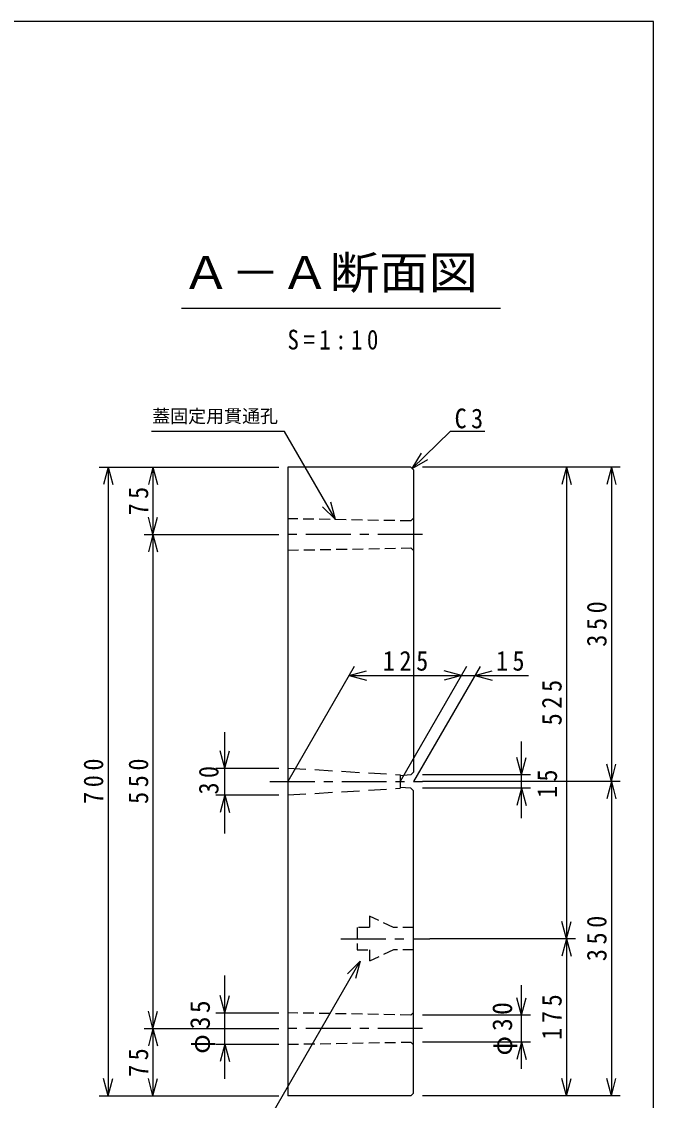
# Model space of a CAD drawing. Units: millimetres on the paper, enlarged 20 times, with parts at other scales. Extents: x -8261 to 8589, y -8275 to 4017.
# Drawn here: x 1945 to 3351, y -2534 to -132 of the extents above; entities that cross this region are included whole.
import ezdxf
from ezdxf.enums import TextEntityAlignment as Align

# ---------------------------------------------------------------- set-up
doc = ezdxf.new("R2010")
doc.units = ezdxf.units.MM
doc.header["$LTSCALE"] = 20
for name, pattern in [('CHAIN1', [8, 5, -1, 1, -1]), ('DASHED1', [1.8, 1.2, -0.6]), ('DASHED2', [3, 2, -1])]:
    doc.linetypes.add(name, pattern=pattern)
for name, color, linetype in [('1-F', 7, 'Continuous'), ('2-0', 4, 'Continuous'), ('2-1', 4, 'Continuous')]:
    doc.layers.add(name, color=color, linetype=linetype)
doc.styles.add('ＭＳ ゴシック', font='')
doc.styles.get('ＭＳ ゴシック').set_extended_font_data('MS Gothic')

msp = doc.modelspace()

# ---------------------------------------------------------------- linework, layer by layer
at = {"layer": '1-F'}
for p, q in [((3351.25, -132.16), (-2208.75, -132.16)), ((3351.25, -3932.16), (3351.25, -132.16))]:
    msp.add_line(p, q, dxfattribs=at)
at = {"layer": '2-0', "color": 7}
msp.add_line((2300.74, -769.87), (3010.74, -769.87), dxfattribs=at)
at = {"layer": '2-0'}
for p, q in [((2899.16, -1044.42), (2814.7, -1127.1)), ((2975.87, -1044.42), (2899.16, -1044.42)), ((2814.7, -1127.1), (2835.07, -1092.68)), ((2117.62, -1124.02), (2217.62, -1124.02)), ((2137.62, -1124.02), (2127.27, -1162.66)), ((2137.62, -1124.02), (2147.97, -1162.66)), ((2217.62, -1124.02), (2517.62, -1124.02)), ((2237.62, -1124.02), (2227.27, -1162.66)), ((2237.62, -1124.02), (2237.62, -1274.02)), ((2237.62, -1124.02), (2247.97, -1162.66)), ((2814.7, -1127.1), (2849.56, -1107.47)), ((3177.62, -1124.02), (2837.62, -1124.02)), ((3277.62, -1124.02), (2837.62, -1124.02)), ((3177.62, -1124.02), (3077.62, -1124.02)), ((3157.62, -1124.02), (3147.27, -1162.66)), ((3157.62, -1124.02), (3167.97, -1162.66)), ((3157.62, -1124.02), (3157.62, -1574.02)), ((3257.62, -1124.02), (3247.27, -1162.66)), ((3257.62, -1124.02), (3267.97, -1162.66)), ((2237.62, -1274.02), (2227.27, -1235.38)), ((2237.62, -1274.02), (2247.97, -1235.38)), ((2217.62, -1274.02), (2517.62, -1274.02)), ((2237.62, -1274.02), (2227.27, -1312.66)), ((2237.62, -1274.02), (2247.97, -1312.66)), ((2685.46, -1567.95), (2537.62, -1824.02)), ((2673.91, -1587.95), (2712.55, -1577.6)), ((2935.46, -1567.95), (2787.62, -1824.02)), ((2965.46, -1567.95), (2817.62, -1824.02)), ((2923.91, -1587.95), (2885.28, -1577.6)), ((2953.91, -1587.95), (2992.55, -1577.6)), ((2673.91, -1587.95), (2712.55, -1598.3)), ((2673.91, -1587.95), (2923.91, -1587.95)), ((2923.91, -1587.95), (2885.28, -1598.3)), ((2923.91, -1587.95), (3073.41, -1587.95)), ((2953.91, -1587.95), (2992.55, -1598.3)), ((2397.62, -1939.97), (2397.62, -1714.27)), ((3057.62, -1905.55), (3057.62, -1735.21)), ((2397.62, -1794.02), (2387.27, -1755.38)), ((2397.62, -1794.02), (2407.97, -1755.38)), ((3057.62, -1809.02), (3047.27, -1770.38)), ((3057.62, -1809.02), (3067.97, -1770.38)), ((2377.62, -1794.02), (2517.62, -1794.02)), ((3257.62, -1824.02), (3247.27, -1785.38)), ((3077.62, -1809.02), (2837.62, -1809.02)), ((3277.62, -1824.02), (2837.62, -1824.02)), ((3257.62, -1824.02), (3247.27, -1862.66)), ((3257.62, -1824.02), (3267.97, -1862.66)), ((3077.62, -1839.02), (2837.62, -1839.02)), ((3057.62, -1839.02), (3047.27, -1877.66)), ((3057.62, -1839.02), (3067.97, -1877.66)), ((2377.62, -1854.02), (2517.62, -1854.02)), ((2397.62, -1854.02), (2387.27, -1892.66)), ((2397.62, -1854.02), (2407.97, -1892.66)), ((3157.62, -2174.02), (3147.27, -2135.38)), ((3177.62, -2174.02), (2853.88, -2174.02)), ((3157.62, -2174.02), (3147.27, -2212.66)), ((3157.62, -2174.02), (3157.62, -2524.02)), ((3157.62, -2174.02), (3167.97, -2212.66)), ((2397.62, -2486.05), (2397.62, -2256.09)), ((3057.62, -2464.05), (3057.62, -2277.38)), ((2397.62, -2339.02), (2387.27, -2300.38)), ((2397.62, -2339.02), (2407.97, -2300.38)), ((3057.62, -2344.02), (3047.27, -2305.38)), ((3057.62, -2344.02), (3067.97, -2305.38)), ((2237.62, -2374.02), (2227.27, -2335.38)), ((2377.62, -2339.02), (2517.62, -2339.02)), ((3077.62, -2344.02), (2837.62, -2344.02)), ((2217.62, -2374.02), (2517.62, -2374.02)), ((2237.62, -2374.02), (2227.27, -2412.66)), ((2237.62, -2374.02), (2237.62, -2524.02)), ((2237.62, -2374.02), (2247.97, -2412.66)), ((2377.62, -2409.02), (2517.62, -2409.02)), ((2397.62, -2409.02), (2387.27, -2447.66)), ((2397.62, -2409.02), (2407.97, -2447.66)), ((3077.62, -2404.02), (2837.62, -2404.02)), ((3057.62, -2404.02), (3047.27, -2442.66)), ((3057.62, -2404.02), (3067.97, -2442.66)), ((2137.62, -2524.02), (2127.27, -2485.38)), ((2237.62, -2524.02), (2227.27, -2485.38)), ((2237.62, -2524.02), (2247.97, -2485.38)), ((3157.62, -2524.02), (3147.27, -2485.38)), ((3157.62, -2524.02), (3167.97, -2485.38)), ((3257.62, -2524.02), (3247.27, -2485.38)), ((2117.62, -2524.02), (2217.62, -2524.02)), ((2217.62, -2524.02), (2517.62, -2524.02)), ((3177.62, -2524.02), (2837.62, -2524.02)), ((3277.62, -2524.02), (2837.62, -2524.02)), ((3177.62, -2524.02), (3077.62, -2524.02))]:
    msp.add_line(p, q, dxfattribs=at)
at = {"layer": '2-0', "color": 2}
for p, q in [((2537.62, -1124.02), (2537.62, -2524.02)), ((2811.62, -1124.02), (2537.62, -1124.02)), ((2811.62, -1124.02), (2817.62, -1130.02)), ((2817.62, -1130.02), (2817.62, -1803.02)), ((2787.62, -1809.02), (2787.62, -1839.02)), ((2811.25, -1809.02), (2787.62, -1811.02)), ((2817.62, -1803.02), (2811.25, -1809.02)), ((2811.25, -1839.02), (2787.62, -1837.02)), ((2817.62, -1845.02), (2811.25, -1839.02)), ((2817.62, -2518.02), (2817.62, -1845.02)), ((2811.62, -2524.02), (2817.62, -2518.02)), ((2811.62, -2524.02), (2537.62, -2524.02))]:
    msp.add_line(p, q, dxfattribs=at)
at = {"layer": '2-0', "color": 2, "linetype": 'DASHED1'}
for p, q in [((2811.62, -1243.9), (2537.62, -1239.02)), ((2811.62, -1243.9), (2817.62, -1238.02)), ((2537.62, -1309.02), (2811.62, -1304.14)), ((2811.62, -1304.14), (2817.62, -1310.02)), ((2811.62, -2343.9), (2537.62, -2339.02)), ((2811.62, -2343.9), (2817.62, -2338.02)), ((2537.62, -2409.02), (2811.62, -2404.14)), ((2811.62, -2404.14), (2817.62, -2410.02))]:
    msp.add_line(p, q, dxfattribs=at)
at = {"layer": '2-0', "color": 7, "linetype": 'CHAIN1'}
for p, q in [((2837.62, -1274.02), (2517.62, -1274.02)), ((2497.62, -1824.02), (2837.62, -1824.02)), ((2837.62, -2374.02), (2517.62, -2374.02))]:
    msp.add_line(p, q, dxfattribs=at)
at = {"layer": '2-0', "color": 2, "linetype": 'DASHED2'}
for p, q in [((2537.62, -1794.02), (2787.62, -1809.02)), ((2537.62, -1854.02), (2787.62, -1839.02))]:
    msp.add_line(p, q, dxfattribs=at)
at = {"layer": '2-0', "linetype": 'DASHED1'}
for p, q in [((2817.62, -2149.02), (2772.62, -2149.02)), ((2772.62, -2199.02), (2719.29, -2224.02)), ((2817.62, -2199.02), (2772.62, -2199.02))]:
    msp.add_line(p, q, dxfattribs=at)
at = {"layer": '2-0', "linetype": 'CHAIN1'}
msp.add_line((2655.73, -2174.02), (2853.88, -2174.02), dxfattribs=at)
at = {"layer": '2-0'}
for points in [[(2137.62, -1124.02), (2137.62, -2524.02), (2147.97, -2485.38)], [(3257.62, -1124.02), (3257.62, -1824.02), (3267.97, -1785.38)], [(2237.62, -1274.02), (2237.62, -2374.02), (2247.97, -2335.38)], [(3157.62, -1574.02), (3157.62, -2174.02), (3167.97, -2135.38)], [(3257.62, -1824.02), (3257.62, -2524.02), (3267.97, -2485.38)]]:
    msp.add_lwpolyline(points, dxfattribs=at)
at = {"layer": '2-0', "linetype": 'DASHED1'}
msp.add_lwpolyline([(2772.62, -2149.02), (2719.29, -2124.02), (2719.29, -2149.02), (2691.62, -2149.02), (2691.62, -2199.02), (2719.29, -2199.02), (2719.29, -2224.02)], dxfattribs=at)
at = {"layer": '2-1'}
for p, q in [((2529.95, -1044.42), (2234.61, -1044.42)), ((2643.48, -1241.06), (2529.95, -1044.42)), ((2643.48, -1241.06), (2615.19, -1212.77)), ((2643.48, -1241.06), (2633.12, -1202.42)), ((2435.4, -2680.18), (2698.89, -2223.79)), ((2698.89, -2223.79), (2670.61, -2252.08)), ((2698.89, -2223.79), (2688.54, -2262.43))]:
    msp.add_line(p, q, dxfattribs=at)

# ---------------------------------------------------------------- texts
at = {"layer": '2-0', "color": 3, "style": 'ＭＳ ゴシック', "width": 1.1}
msp.add_text('Ａ－Ａ断面図 ', height=73.31, dxfattribs=at).set_placement((2300.74, -749.51), align=Align.BOTTOM_LEFT)
at = {"layer": '2-0', "color": 7, "char_height": 43.99, "attachment_point": 7, "style": 'ＭＳ ゴシック'}
for s, insert in [('\\T1.39;\\W0.85;S=1:10', (2536.91, -862.95)), ('\\T1.36;\\W0.9;C3', (2908.78, -1038.35)), ('\\T1.38;\\W0.9;125', (2748.91, -1577.95)), ('\\T1.36;\\W0.9;15', (3000.86, -1577.95))]:
    msp.add_mtext(s, dxfattribs=dict(at, insert=insert))
at = {"layer": '2-0', "color": 7, "char_height": 43.99, "attachment_point": 7, "rotation": 90, "style": 'ＭＳ ゴシック'}
for s, insert in [('\\T1.36;\\W0.9;75', (2227.62, -1231.52)), ('\\T1.38;\\W0.9;350', (3247.62, -1524.02)), ('\\T1.38;\\W0.9;525', (3147.62, -1699.02)), ('\\T1.38;\\W0.9;700', (2127.62, -1874.02)), ('\\T1.38;\\W0.9;550', (2227.62, -1874.02)), ('\\T1.36;\\W0.9;30', (2384.05, -1853)), ('\\T1.36;\\W0.9;15', (3137.43, -1860.89)), ('\\T1.38;\\W0.9;350', (3247.62, -2224.02)), ('\\T1.38;\\W0.9;175', (3147.62, -2399.02)), ('\\T1.26;\\W0.95;φ35', (2376.16, -2429.98)), ('\\T1.26;\\W0.95;φ30', (3048.64, -2433.93)), ('\\T1.36;\\W0.9;75', (2227.62, -2481.52))]:
    msp.add_mtext(s, dxfattribs=dict(at, insert=insert))
at = {"layer": '2-1', "color": 7, "style": 'ＭＳ ゴシック'}
msp.add_text('蓋固定用貫通孔', height=29.33, dxfattribs=at).set_placement((2235.84, -1033.99), align=Align.BOTTOM_LEFT)

doc.saveas('drawing.dxf')
